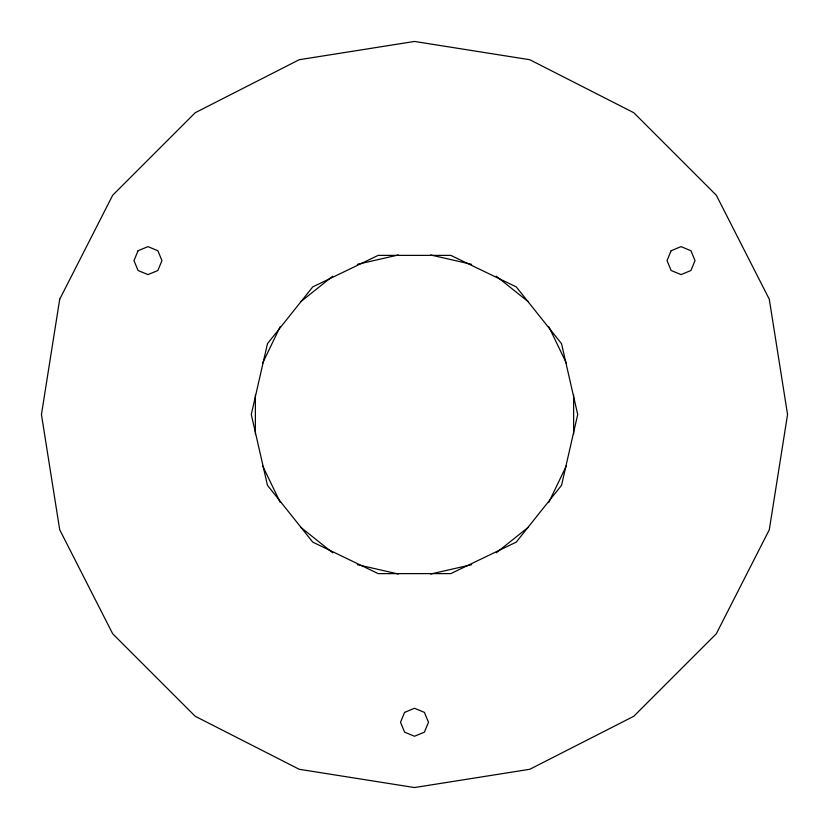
<?xml version="1.0" encoding="UTF-8"?>
<svg xmlns="http://www.w3.org/2000/svg" width="829" height="829" viewBox="0 0 829 829"><rect width="100%" height="100%" fill="white"/><g stroke="black" fill="none" stroke-linecap="round" stroke-linejoin="round"><path stroke-width="1.24" d="M262.575 363.257L280.264 326.522M548.736 502.478L566.425 465.743M300.844 301.621L332.719 276.202M496.281 552.798L528.156 527.379M357.34 264.337L398.345 254.98M430.655 574.02L471.66 564.663M430.655 254.98L471.649 264.337M357.351 564.663L398.345 574.02M496.281 276.192L528.146 301.611M300.854 527.389L332.719 552.808M548.725 326.512L566.425 363.247M262.575 465.753L280.275 502.488M573.616 394.739L573.616 434.251M255.384 394.749L255.384 434.261M59.709 299.238L41.45 414.5L59.709 529.762L112.682 633.76L195.219 716.287L299.217 769.281L414.5 787.55L529.783 769.281L633.781 716.287L716.318 633.76L769.291 529.762L787.55 414.5L769.291 299.238L716.318 195.24L633.781 112.713L529.783 59.719L414.5 41.45L299.217 59.719L195.219 112.713L112.682 195.24L59.709 299.238M267.456 343.693L251.291 414.5L267.456 485.307L312.751 542.114L378.169 573.616L450.831 573.616L516.249 542.114L561.544 485.307L577.709 414.5L561.544 343.693L516.249 286.886L450.831 255.384L378.169 255.384L312.751 286.886L267.456 343.693M138.07 250.731L133.977 260.617L138.07 270.503L147.966 274.606L157.862 270.503L161.956 260.617L157.862 250.731L147.966 246.627L138.07 250.731M404.604 712.38L400.511 722.266L404.604 732.152L414.5 736.256L424.396 732.152L428.489 722.266L424.396 712.38L414.5 708.277L404.604 712.38M671.138 250.731L667.044 260.617L671.138 270.503L681.034 274.606L690.93 270.503L695.023 260.617L690.93 250.731L681.034 246.627L671.138 250.731"/></g></svg>
